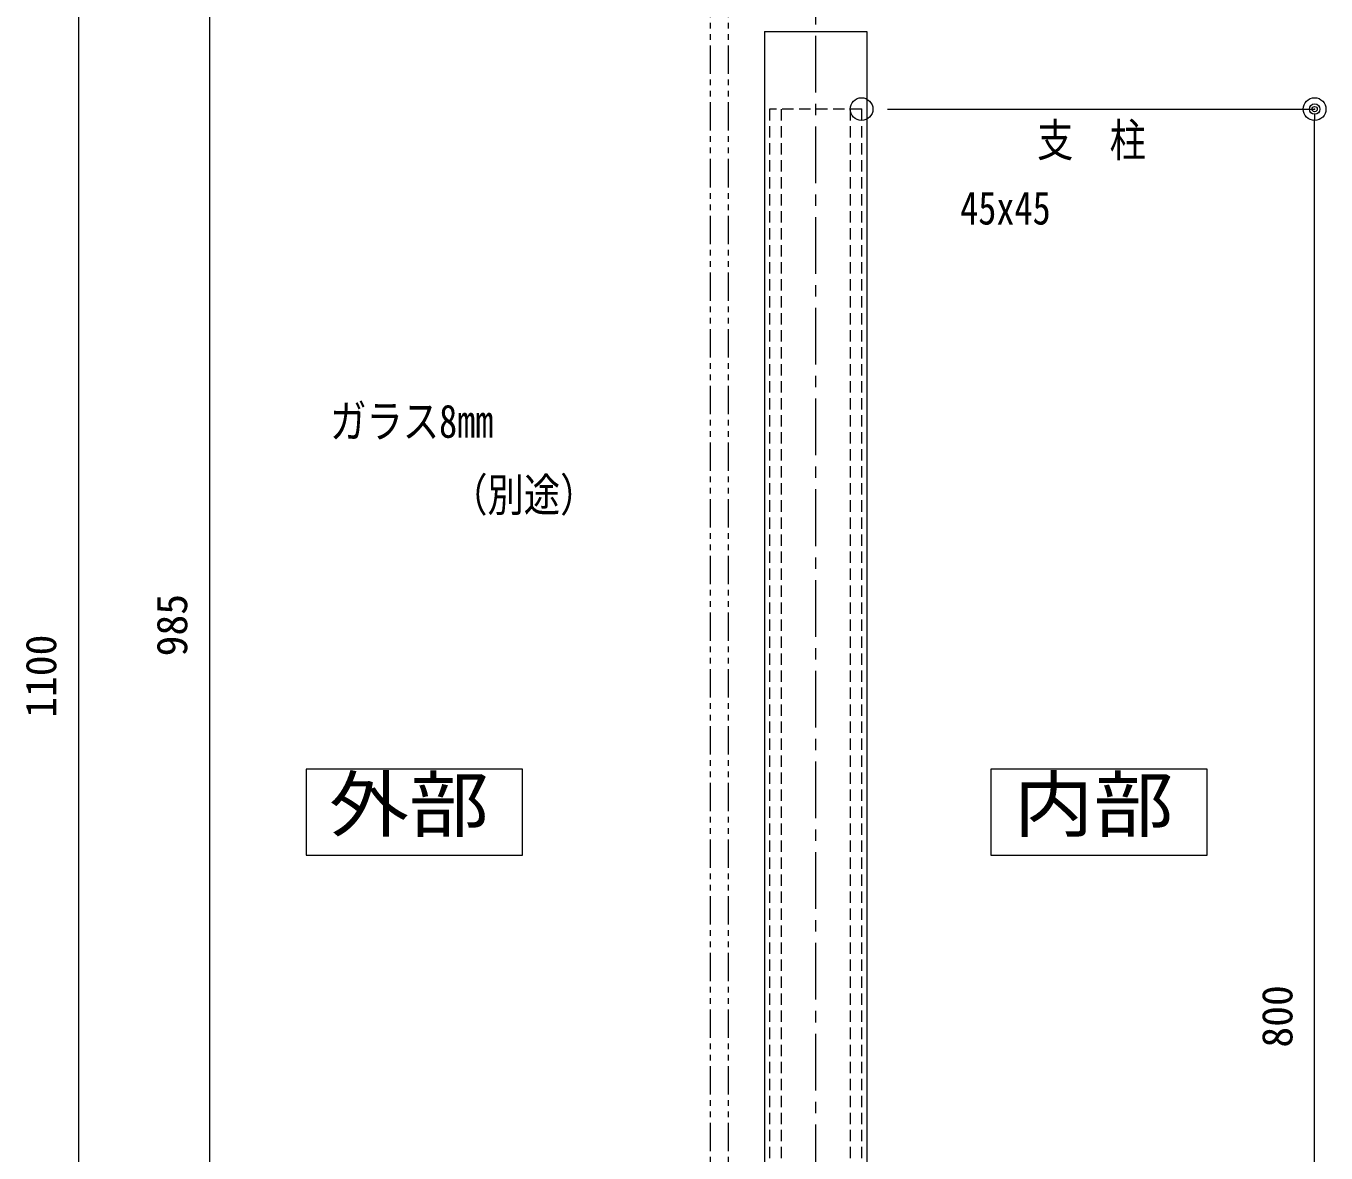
# Model space of a CAD drawing. Units: millimetres, scale not verified. Extents: x -3564 to 3564, y -1188 to 1188.
# Drawn here: x -2148 to -1576, y -125 to 372 of the extents above; entities that cross this region are included whole.
import ezdxf
from ezdxf.enums import TextEntityAlignment as Align

# ---------------------------------------------------------------- set-up
doc = ezdxf.new("R2010")
doc.units = ezdxf.units.MM
doc.header["$LTSCALE"] = 20
doc.header["$PDMODE"] = 32
doc.header["$PDSIZE"] = 10
for name, pattern in [('USER1', [2, 1.25, -0.25, 0.25, -0.25]), ('USER2', [1.25, 0.625, -0.125, 0.125, -0.125, 0.125, -0.125]), ('USER3', [0.375, 0.25, -0.125])]:
    doc.linetypes.add(name, pattern=pattern)
for name, color, linetype, lineweight in [('0-0_0', 7, 'Continuous', 18), ('0-1_DEFPOINTS', 7, 'Continuous', 18), ('0-3_MOJI', 7, 'Continuous', 18), ('0-4_アンカー', 4, 'Continuous', 18), ('0-8_3中心線', 2, 'USER1', 18), ('0-A_1手摺寸法', 7, 'Continuous', 18), ('0-C_P4-12', 7, 'Continuous', 18), ('0-D_2a', 1, 'USER2', 18)]:
    doc.layers.add(name, color=color, linetype=linetype, lineweight=lineweight)
doc.styles.add('ＭＳ ゴシック', font='')
doc.styles.get('ＭＳ ゴシック').set_extended_font_data('MS Gothic')

# ---------------------------------------------------------------- blocks, each defined once
blk = doc.blocks.new('D82')
at = {"layer": '0-A_1手摺寸法'}
blk.add_line((3567.61, 1675.53), (3567.61, 584.73), dxfattribs=at)
at = {"layer": '0-A_1手摺寸法', "style": 'ＭＳ ゴシック'}
blk.add_text('1100', height=13.49, rotation=90, dxfattribs=at).set_placement((3561.86, 1111.73), align=Align.BOTTOM_LEFT)
blk = doc.blocks.new('D83')
at = {"layer": '0-A_1手摺寸法'}
blk.add_line((3625.32, 1640.53), (3625.32, 664.73), dxfattribs=at)
at = {"layer": '0-A_1手摺寸法', "style": 'ＭＳ ゴシック'}
blk.add_text('985', height=13.49, rotation=90, dxfattribs=at).set_placement((3619.57, 1138.83), align=Align.BOTTOM_LEFT)
blk = doc.blocks.new('_ORIGIN2')
at = {"layer": '0-0_0'}
blk.add_line((-0.5, 0), (-1, 0), dxfattribs=at)
for radius in [0.5, 0.25]:
    blk.add_circle((0, 0), radius, dxfattribs=at)
blk = doc.blocks.new('D61')
at = {"layer": '0-1_DEFPOINTS'}
for p in [(3912.65, 1380.13), (4112.29, 1380.13), (3912.65, 580.13)]:
    blk.add_point(p, dxfattribs=at)
at = {"layer": '0-A_1手摺寸法'}
for p, q in [((3924.15, 1380.13), (4112.29, 1380.13)), ((4112.29, 584.73), (4112.29, 1375.53)), ((3924.15, 580.13), (4112.29, 580.13))]:
    blk.add_line(p, q, dxfattribs=at)
at = {"layer": '0-A_1手摺寸法', "xscale": 4.6, "yscale": 4.6}
for p, rotation in [((4112.29, 1380.13), 90), ((4112.29, 580.13), 270)]:
    blk.add_blockref('_ORIGIN2', p, dxfattribs=dict(at, rotation=rotation))
at = {"layer": '0-A_1手摺寸法', "style": 'ＭＳ ゴシック'}
blk.add_text('800', height=13.49, rotation=90, dxfattribs=at).set_placement((4106.54, 966.33), align=Align.BOTTOM_LEFT)

msp = doc.modelspace()

# ---------------------------------------------------------------- linework, layer by layer
at = {"layer": '0-0_0'}
for p, q in [((-1823.02, 369.75), (-1823.02, -459.39)), ((-1778.02, 369.75), (-1778.02, -459.39))]:
    msp.add_line(p, q, dxfattribs=at)
at = {"layer": '0-1_DEFPOINTS'}
msp.add_line((-1823.02, 369.75), (-1778.02, 369.75), dxfattribs=at)
at = {"layer": '0-4_アンカー', "linetype": 'USER3'}
for p, q in [((-1820.77, 335.61), (-1820.77, -464.39)), ((-1780.27, 335.61), (-1820.77, 335.61)), ((-1815.77, 335.61), (-1815.77, -464.39)), ((-1785.27, 335.61), (-1785.27, -464.39)), ((-1780.27, 335.61), (-1780.27, -464.39))]:
    msp.add_line(p, q, dxfattribs=at)
at = {"layer": '0-8_3中心線'}
msp.add_line((-1800.52, 687.96), (-1800.52, -731.18), dxfattribs=at)
at = {"layer": '0-C_P4-12'}
for p, q in [((-2024.96, 44.64), (-2024.96, 6.63)), ((-1723.31, 44.64), (-1723.31, 6.63))]:
    msp.add_line(p, q, dxfattribs=at)
for points in [[(-2024.96, 6.63), (-1929.64, 6.63), (-1929.64, 44.64), (-2024.96, 44.64)], [(-1723.31, 6.63), (-1627.98, 6.63), (-1627.98, 44.64), (-1723.31, 44.64)]]:
    msp.add_lwpolyline(points, dxfattribs=at)
at = {"layer": '0-D_2a'}
for p, q in [((-1847.02, 613.61), (-1847.02, -400.89)), ((-1839.02, 613.61), (-1839.02, -400.89))]:
    msp.add_line(p, q, dxfattribs=at)

# ---------------------------------------------------------------- block references
at = {"layer": '0-A_1手摺寸法'}
for name in ['D82', 'D83', 'D61']:
    msp.add_blockref(name, (-5692.93, -1044.52), dxfattribs=at)

# ---------------------------------------------------------------- texts
at = {"layer": '0-3_MOJI', "style": 'ＭＳ ゴシック', "width": 0.8}
for s, p in [('支\u3000柱', (-1702.96, 310.25)), ('45x45', (-1736.84, 280.31)), ('ガラス8mm', (-2014.42, 186.31)), ('（別途）', (-1961.08, 153.82))]:
    msp.add_text(s, height=14.66, dxfattribs=at).set_placement(p, align=Align.BOTTOM_LEFT)
at = {"layer": '0-C_P4-12', "style": 'ＭＳ ゴシック', "width": 1.1}
for s, p in [('外部', (-2014.9, 10.26)), ('内部', (-1713.25, 10.26))]:
    msp.add_text(s, height=23.46, dxfattribs=at).set_placement(p, align=Align.BOTTOM_LEFT)

doc.saveas('drawing.dxf')
